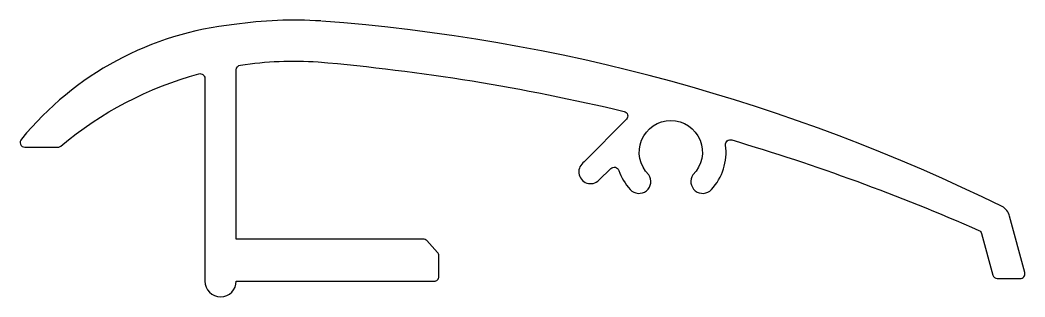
# Model space of a CAD drawing. Extents: x 205.2 to 269, y 302.1 to 319.7.
import ezdxf

# ---------------------------------------------------------------- set-up
doc = ezdxf.new("R2010")
doc.units = 0
doc.layers.get('0').update_dxf_attribs({"linetype": 'CONTINUOUS'})

msp = doc.modelspace()

# ---------------------------------------------------------------- linework, layer by layer
msp.add_lwpolyline([(224.324, 319.635, 0.053836), (218.833, 319.41, 0.198082), (205.334, 312.149, 0.676021), (205.542, 311.632), (207.637, 311.632, 0.176495), (207.83, 311.702, -0.10869), (216.584, 316.285, -0.494365), (216.962, 315.995), (216.962, 303.132, 1), (218.962, 303.132), (231.516, 303.132, 0.414214), (231.816, 303.432), (231.816, 304.747, 0.187133), (231.737, 304.949), (231.052, 305.7, 0.210745), (230.831, 305.797), (218.962, 305.797), (218.962, 316.542, -0.371333), (219.218, 316.838, -0.053836), (224.151, 317.041, -0.037062), (243.571, 313.899, -0.584694), (243.715, 313.397), (241.044, 310.697, 1.114431), (241.977, 309.534), (242.736, 310.274, -0.548528), (243.229, 310.159, 0.102246), (243.959, 308.943, 0.932914), (245.135, 309.884, -2.453895), (247.938, 309.884, 0.932847), (249.114, 308.943, 0.221345), (250.014, 311.761, -0.54146), (250.397, 312.087, -0.031453), (266.084, 306.351, -0.227718), (266.254, 306.154), (266.96, 303.52, 0.339454), (267.249, 303.297), (268.704, 303.297, 0.493145), (268.994, 303.675), (268.035, 307.252, 0.203409), (267.554, 307.868, 0.09559), (224.375, 319.631)], format="xyb")

doc.saveas('drawing.dxf')
